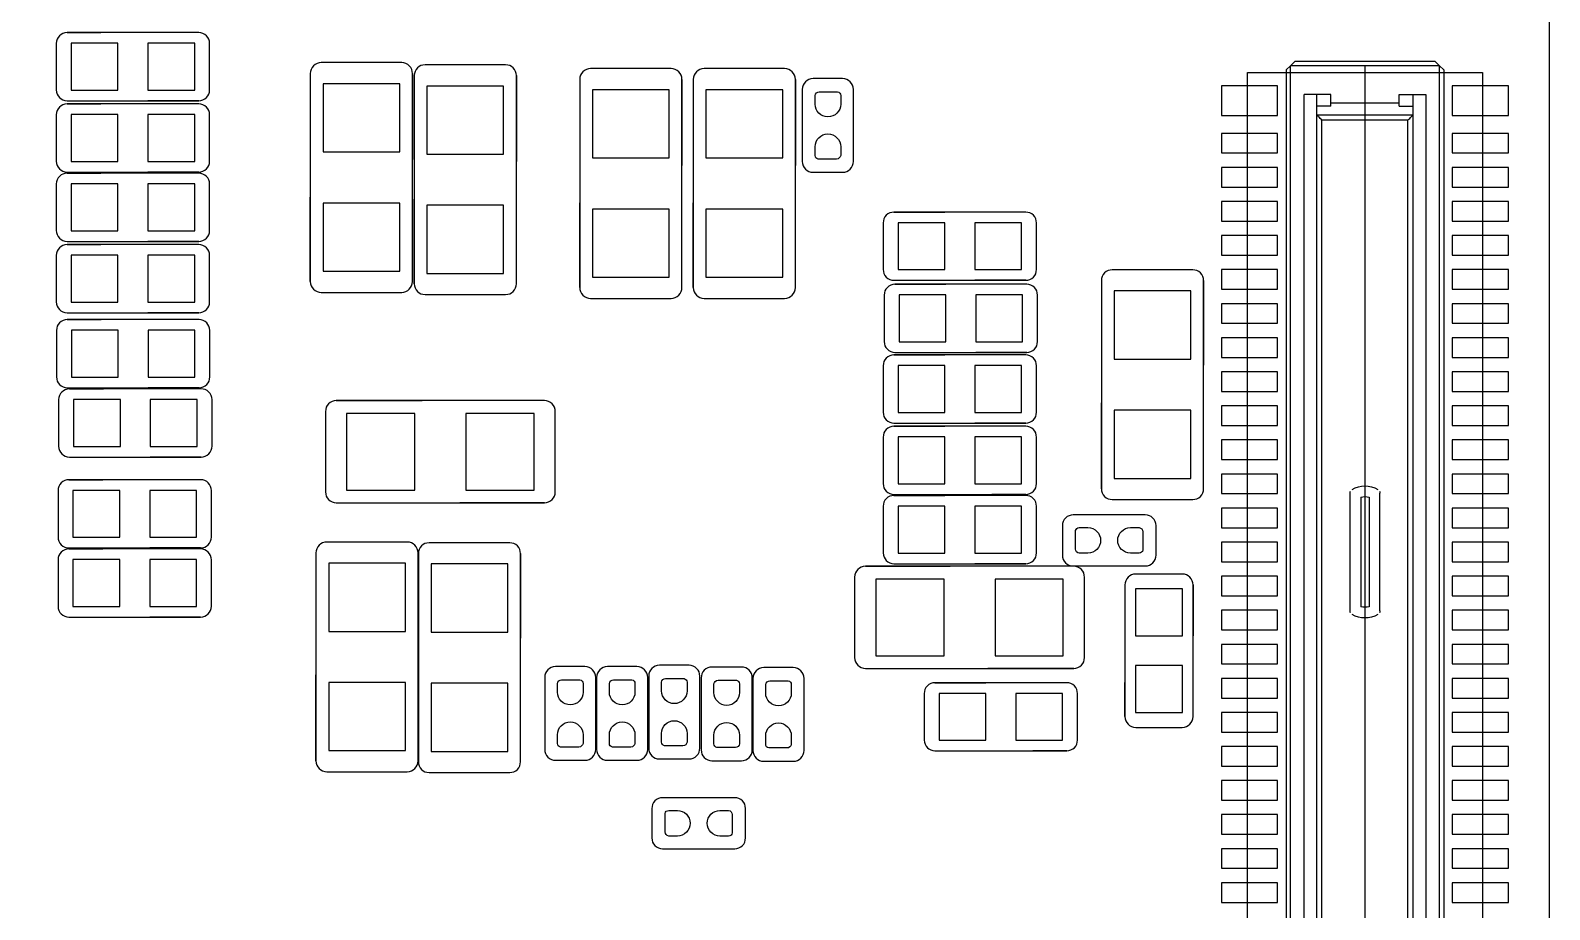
# Model space of a CAD drawing. Extents: x 24 to 162, y 5 to 143.
# Drawn here: x 65.8 to 83.63, y 25.59 to 35.91 of the extents above; entities that cross this region are included whole.
import ezdxf

# ---------------------------------------------------------------- set-up
doc = ezdxf.new("R2010")
doc.units = 0
for name, color, linetype in [('BG_OUTLINE', 7, 'CONTINUOUS'), ('PG_ASSEMBLY_BOTTOM', 211, 'CONTINUOUS'), ('PG_SILKSCREEN_BOTTOM', 243, 'CONTINUOUS'), ('PIN_BOTTOM', 1, 'CONTINUOUS')]:
    doc.layers.add(name, color=color, linetype=linetype)

msp = doc.modelspace()

# ---------------------------------------------------------------- linework, layer by layer
at = {"layer": 'BG_OUTLINE'}
msp.add_lwpolyline([(32.12973, 4.786376), (80.129634, 4.786376, 0.414205), (83.629246, 8.286242), (83.629246, 41.286176, 0.414226), (80.129634, 44.786296), (32.12973, 44.786296, 0.414268), (28.629356, 41.286176), (28.629356, 8.286242, 0.414248)], format="xyb", close=True, dxfattribs=at)
at = {"layer": 'PG_ASSEMBLY_BOTTOM'}
for points in [[(66.2305, 35.884104, 0.414534), (66.1035, 35.757104, 0.414534)], [(67.90309, 35.757104, 0.414537), (67.77609, 35.884104, 0.414537)], [(69.212714, 35.53079, 0.41449), (69.085714, 35.40379, 0.41449)], [(70.284594, 35.40379, 0.41425), (70.157594, 35.53079, 0.41425)], [(70.431914, 35.50539, 0.414336), (70.304914, 35.37839, 0.414336)], [(71.503794, 35.37839, 0.414558), (71.376794, 35.50539, 0.414558)], [(72.37476, 35.46094, 0.414506), (72.24776, 35.33394, 0.414506)], [(73.446386, 35.33394, 0.414626), (73.319386, 35.46094, 0.414626)], [(73.706482, 35.46094, 0.41438), (73.579482, 35.33394, 0.41438)], [(74.778362, 35.33394, 0.414374), (74.651362, 35.46094, 0.414374)], [(74.986388, 35.343592, 0.414121), (74.859388, 35.216592, 0.414121)], [(75.45959, 35.216592, 0.414552), (75.33259, 35.343592, 0.414552)], [(66.1035, 35.211004, 0.414672), (66.2305, 35.084004, 0.414672)], [(67.77609, 35.084004, 0.414675), (67.90309, 35.211004, 0.414675)], [(66.2305, 35.045904, 0.414303), (66.1035, 34.918904, 0.414303)], [(67.90309, 34.918904, 0.414306), (67.77609, 35.045904, 0.414306)], [(66.1035, 34.37255, 0.414512), (66.2305, 34.24555, 0.414512)], [(66.2305, 34.233104, 0.414217), (66.1035, 34.106104, 0.414217)], [(67.77609, 34.24555, 0.414515), (67.90309, 34.37255, 0.414515)], [(67.903344, 34.106104, 0.414075), (67.776344, 34.233104, 0.414075)], [(74.859388, 34.370518, 0.413876), (74.986388, 34.243518, 0.413876)], [(75.33259, 34.243518, 0.414306), (75.45959, 34.370518, 0.414306)], [(75.935078, 33.77565, 0.41429), (75.808078, 33.64865, 0.41429)], [(77.607922, 33.64865, 0.414118), (77.480922, 33.77565, 0.414118)], [(66.1035, 33.55975, 0.414352), (66.2305, 33.43275, 0.414352)], [(67.776344, 33.43275, 0.41421), (67.903344, 33.55975, 0.41421)], [(66.2305, 33.394904, 0.414389), (66.1035, 33.267904, 0.414389)], [(67.903344, 33.267904, 0.414247), (67.776344, 33.394904, 0.414247)], [(75.808078, 33.102296, 0.414309), (75.935078, 32.975296, 0.414309)], [(77.480922, 32.975296, 0.414137), (77.607922, 33.102296, 0.414137)], [(78.49616, 33.098486, 0.414383), (78.36916, 32.971486, 0.414383)], [(79.56804, 32.971486, 0.414611), (79.44104, 33.098486, 0.414611)], [(69.085714, 32.96031, 0.4143), (69.212714, 32.83331, 0.4143)], [(70.157594, 32.83331, 0.41406), (70.284594, 32.96031, 0.41406)], [(70.304914, 32.935164, 0.414383), (70.431914, 32.808164, 0.414383)], [(71.376794, 32.808164, 0.414604), (71.503794, 32.935164, 0.414604)], [(72.24776, 32.89046, 0.414315), (72.37476, 32.76346, 0.414315)], [(73.319386, 32.76346, 0.414435), (73.446386, 32.89046, 0.414435)], [(73.579482, 32.89046, 0.414177), (73.706482, 32.76346, 0.414177)], [(74.651362, 32.76346, 0.41417), (74.778362, 32.89046, 0.41417)], [(75.947016, 32.929322, 0.414315), (75.820016, 32.802322, 0.414315)], [(77.619606, 32.802322, 0.414281), (77.492606, 32.929322, 0.414281)], [(66.1035, 32.72155, 0.41418), (66.2305, 32.59455, 0.41418)], [(67.776344, 32.59455, 0.414038), (67.903344, 32.72155, 0.414038)], [(66.233548, 32.513524, 0.413989), (66.106548, 32.386524, 0.413989)], [(67.906392, 32.386524, 0.41418), (67.779392, 32.513524, 0.41418)], [(75.935078, 32.098996, 0.414537), (75.808078, 31.971996, 0.414537)], [(75.820016, 32.255968, 0.414537), (75.947016, 32.128968, 0.414537)], [(77.607922, 31.971996, 0.414364), (77.480922, 32.098996, 0.414364)], [(77.492606, 32.128968, 0.414503), (77.619606, 32.255968, 0.414503)], [(66.106548, 31.84017, 0.414247), (66.233548, 31.71317, 0.414247)], [(67.779392, 31.71317, 0.414438), (67.906392, 31.84017, 0.414438)], [(66.258948, 31.700724, 0.414207), (66.131948, 31.573724, 0.414207)], [(67.931792, 31.573724, 0.414398), (67.804792, 31.700724, 0.414398)], [(69.39026, 31.56204, 0.414214), (69.26326, 31.43504, 0.414214)], [(71.96074, 31.43504, 0.414214), (71.83374, 31.56204, 0.414214)], [(75.808078, 31.425896, 0.414454), (75.935078, 31.298896, 0.414454)], [(77.480922, 31.298896, 0.414281), (77.607922, 31.425896, 0.414281)], [(75.935078, 31.260796, 0.414534), (75.808078, 31.133796, 0.414534)], [(77.607922, 31.133796, 0.414293), (77.480922, 31.260796, 0.414293)], [(66.131948, 31.02737, 0.414029), (66.258948, 30.90037, 0.414029)], [(67.804792, 30.90037, 0.41422), (67.931792, 31.02737, 0.41422)], [(66.252598, 30.633162, 0.414081), (66.125598, 30.506162, 0.414081)], [(67.925442, 30.506162, 0.414137), (67.798442, 30.633162, 0.414137)], [(69.26326, 30.49016, 0.414214), (69.39026, 30.36316, 0.414214)], [(71.83374, 30.36316, 0.414214), (71.96074, 30.49016, 0.414214)], [(75.808078, 30.587696, 0.414524), (75.935078, 30.460696, 0.414524)], [(77.480922, 30.460696, 0.414284), (77.607922, 30.587696, 0.414284)], [(78.36916, 30.52826, 0.41433), (78.49616, 30.40126, 0.41433)], [(79.44104, 30.40126, 0.414558), (79.56804, 30.52826, 0.414558)], [(75.935078, 30.44825, 0.414377), (75.808078, 30.32125, 0.414377)], [(77.607922, 30.32125, 0.41437), (77.480922, 30.44825, 0.41437)], [(78.037944, 30.221174, 0.414635), (77.910944, 30.094174, 0.414635)], [(79.011018, 30.094174, 0.414223), (78.884018, 30.221174, 0.414223)], [(66.125598, 29.959808, 0.41429), (66.252598, 29.832808, 0.41429)], [(67.798442, 29.832808, 0.414346), (67.925442, 29.959808, 0.414346)], [(66.252598, 29.820362, 0.414195), (66.125598, 29.693362, 0.414195)], [(67.925442, 29.693362, 0.41425), (67.798442, 29.820362, 0.41425)], [(69.279008, 29.901896, 0.414398), (69.152008, 29.774896, 0.414398)], [(70.350634, 29.774896, 0.414364), (70.223634, 29.901896, 0.414364)], [(70.480428, 29.893006, 0.414164), (70.353428, 29.766006, 0.414164)], [(71.552308, 29.766006, 0.41438), (71.425308, 29.893006, 0.41438)], [(75.808078, 29.774896, 0.414057), (75.935078, 29.647896, 0.414057)], [(77.480922, 29.647896, 0.414051), (77.607922, 29.774896, 0.414051)], [(75.60056, 29.616908, 0.414048), (75.47356, 29.489908, 0.414048)], [(77.910944, 29.747972, 0.414204), (78.037944, 29.620972, 0.414204)], [(78.17104, 29.489908, 0.414281), (78.04404, 29.616908, 0.414281)], [(78.884018, 29.620972, 0.413793), (79.011018, 29.747972, 0.413793)], [(78.771496, 29.525722, 0.414457), (78.644496, 29.398722, 0.414457)], [(79.44485, 29.398722, 0.414241), (79.31785, 29.525722, 0.414241)], [(66.125598, 29.147008, 0.414177), (66.252598, 29.020008, 0.414177)], [(67.798442, 29.020008, 0.414232), (67.925442, 29.147008, 0.414232)], [(75.47356, 28.545028, 0.414269), (75.60056, 28.418028, 0.414269)], [(78.04404, 28.418028, 0.414503), (78.17104, 28.545028, 0.414503)], [(71.962772, 28.439364, 0.414186), (71.835772, 28.312364, 0.414186)], [(72.435974, 28.312364, 0.414112), (72.308974, 28.439364, 0.414112)], [(72.572372, 28.439364, 0.414229), (72.445372, 28.312364, 0.414229)], [(73.045574, 28.312364, 0.414051), (72.918574, 28.439364, 0.414051)], [(73.183496, 28.454604, 0.414189), (73.056496, 28.327604, 0.414189)], [(73.656698, 28.327604, 0.414423), (73.529698, 28.454604, 0.414423)], [(73.799192, 28.43403, 0.414321), (73.672192, 28.30703, 0.414321)], [(74.272394, 28.30703, 0.413903), (74.145394, 28.43403, 0.413903)], [(74.40676, 28.427934, 0.413934), (74.27976, 28.300934, 0.413934)], [(74.879962, 28.300934, 0.414173), (74.752962, 28.427934, 0.414173)], [(76.416408, 28.250388, 0.414263), (76.289408, 28.123388, 0.414263)], [(78.089252, 28.123388, 0.414417), (77.962252, 28.250388, 0.414417)], [(78.644496, 27.852878, 0.414186), (78.771496, 27.725878, 0.414186)], [(79.31785, 27.725878, 0.413971), (79.44485, 27.852878, 0.413971)], [(71.835772, 27.46629, 0.414315), (71.962772, 27.33929, 0.414315)], [(72.308974, 27.33929, 0.414241), (72.435974, 27.46629, 0.414241)], [(72.445372, 27.46629, 0.414377), (72.572372, 27.33929, 0.414377)], [(72.918574, 27.33929, 0.414198), (73.045574, 27.46629, 0.414198)], [(73.056496, 27.48153, 0.414005), (73.183496, 27.35453, 0.414005)], [(73.529698, 27.35453, 0.414238), (73.656698, 27.48153, 0.414238)], [(73.672192, 27.460956, 0.414524), (73.799192, 27.333956, 0.414524)], [(74.145394, 27.333956, 0.414106), (74.272394, 27.460956, 0.414106)], [(76.289408, 27.577034, 0.414011), (76.416408, 27.450034, 0.414011)], [(77.962252, 27.450034, 0.414164), (78.089252, 27.577034, 0.414164)], [(69.152008, 27.331416, 0.414577), (69.279008, 27.204416, 0.414577)], [(70.223634, 27.204416, 0.414543), (70.350634, 27.331416, 0.414543)], [(70.353428, 27.322526, 0.41417), (70.480428, 27.195526, 0.41417)], [(71.425308, 27.195526, 0.414386), (71.552308, 27.322526, 0.414386)], [(74.27976, 27.45486, 0.414253), (74.40676, 27.32786, 0.414253)], [(74.752962, 27.32786, 0.414494), (74.879962, 27.45486, 0.414494)], [(73.220072, 26.900124, 0.414315), (73.093072, 26.773124, 0.414315)], [(74.193146, 26.773124, 0.413995), (74.066146, 26.900124, 0.413995)], [(73.093072, 26.426922, 0.414432), (73.220072, 26.299922, 0.414432)], [(74.066146, 26.299922, 0.414112), (74.193146, 26.426922, 0.414112)]]:
    msp.add_lwpolyline(points, format="xyb", dxfattribs=at)
for points in [[(67.77609, 35.884104), (66.2305, 35.884104)], [(66.1035, 35.757104), (66.1035, 35.211004)], [(67.90309, 35.211004), (67.90309, 35.757104)], [(70.157594, 35.53079), (69.212714, 35.53079)], [(71.376794, 35.50539), (70.431914, 35.50539)], [(69.085714, 35.40379), (69.085714, 32.96031)], [(70.284594, 32.96031), (70.284594, 35.40379)], [(70.304914, 35.37839), (70.304914, 32.935164)], [(71.503794, 32.935164), (71.503794, 35.37839)], [(72.24776, 35.33394), (72.24776, 32.89046)], [(73.319386, 35.46094), (72.37476, 35.46094)], [(73.446386, 32.89046), (73.446386, 35.33394)], [(73.579482, 35.33394), (73.579482, 32.89046)], [(74.651362, 35.46094), (73.706482, 35.46094)], [(74.778362, 32.89046), (74.778362, 35.33394)], [(75.33259, 35.343592), (74.986388, 35.343592)], [(74.859388, 35.216592), (74.859388, 34.370518)], [(75.45959, 34.370518), (75.45959, 35.216592)], [(66.2305, 35.084004), (67.77609, 35.084004)], [(67.77609, 35.045904), (66.2305, 35.045904)], [(66.1035, 34.918904), (66.1035, 34.37255)], [(67.90309, 34.37255), (67.90309, 34.918904)], [(66.2305, 34.24555), (67.77609, 34.24555)], [(67.776344, 34.233104), (66.2305, 34.233104)], [(74.986388, 34.243518), (75.33259, 34.243518)], [(66.1035, 34.106104), (66.1035, 33.55975)], [(67.903344, 33.55975), (67.903344, 34.106104)], [(77.480922, 33.77565), (75.935078, 33.77565)], [(75.808078, 33.64865), (75.808078, 33.102296)], [(77.607922, 33.102296), (77.607922, 33.64865)], [(66.2305, 33.43275), (67.776344, 33.43275)], [(67.776344, 33.394904), (66.2305, 33.394904)], [(66.1035, 33.267904), (66.1035, 32.72155)], [(67.903344, 32.72155), (67.903344, 33.267904)], [(79.44104, 33.098486), (78.49616, 33.098486)], [(69.212714, 32.83331), (70.157594, 32.83331)], [(70.431914, 32.808164), (71.376794, 32.808164)], [(75.935078, 32.975296), (77.480922, 32.975296)], [(77.492606, 32.929322), (75.947016, 32.929322)], [(78.36916, 32.971486), (78.36916, 30.52826)], [(79.56804, 30.52826), (79.56804, 32.971486)], [(72.37476, 32.76346), (73.319386, 32.76346)], [(73.706482, 32.76346), (74.651362, 32.76346)], [(75.820016, 32.802322), (75.820016, 32.255968)], [(77.619606, 32.255968), (77.619606, 32.802322)], [(66.2305, 32.59455), (67.776344, 32.59455)], [(67.779392, 32.513524), (66.233548, 32.513524)], [(66.106548, 32.386524), (66.106548, 31.84017)], [(67.906392, 31.84017), (67.906392, 32.386524)], [(77.480922, 32.098996), (75.935078, 32.098996)], [(75.947016, 32.128968), (77.492606, 32.128968)], [(75.808078, 31.971996), (75.808078, 31.425896)], [(77.607922, 31.425896), (77.607922, 31.971996)], [(66.131948, 31.573724), (66.131948, 31.02737)], [(66.233548, 31.71317), (67.779392, 31.71317)], [(67.804792, 31.700724), (66.258948, 31.700724)], [(67.931792, 31.02737), (67.931792, 31.573724)], [(71.83374, 31.56204), (69.39026, 31.56204)], [(69.26326, 31.43504), (69.26326, 30.49016)], [(71.96074, 30.49016), (71.96074, 31.43504)], [(75.935078, 31.298896), (77.480922, 31.298896)], [(77.480922, 31.260796), (75.935078, 31.260796)], [(75.808078, 31.133796), (75.808078, 30.587696)], [(77.607922, 30.587696), (77.607922, 31.133796)], [(66.258948, 30.90037), (67.804792, 30.90037)], [(66.125598, 30.506162), (66.125598, 29.959808)], [(67.798442, 30.633162), (66.252598, 30.633162)], [(67.925442, 29.959808), (67.925442, 30.506162)], [(69.39026, 30.36316), (71.83374, 30.36316)], [(75.808078, 30.32125), (75.808078, 29.774896)], [(75.935078, 30.460696), (77.480922, 30.460696)], [(77.480922, 30.44825), (75.935078, 30.44825)], [(77.607922, 29.774896), (77.607922, 30.32125)], [(78.49616, 30.40126), (79.44104, 30.40126)], [(78.884018, 30.221174), (78.037944, 30.221174)], [(77.910944, 30.094174), (77.910944, 29.747972)], [(79.011018, 29.747972), (79.011018, 30.094174)], [(66.252598, 29.832808), (67.798442, 29.832808)], [(67.798442, 29.820362), (66.252598, 29.820362)], [(69.152008, 29.774896), (69.152008, 27.331416)], [(70.223634, 29.901896), (69.279008, 29.901896)], [(70.350634, 27.331416), (70.350634, 29.774896)], [(71.425308, 29.893006), (70.480428, 29.893006)], [(66.125598, 29.693362), (66.125598, 29.147008)], [(67.925442, 29.147008), (67.925442, 29.693362)], [(70.353428, 29.766006), (70.353428, 27.322526)], [(71.552308, 27.322526), (71.552308, 29.766006)], [(78.04404, 29.616908), (75.60056, 29.616908)], [(75.935078, 29.647896), (77.480922, 29.647896)], [(78.037944, 29.620972), (78.884018, 29.620972)], [(75.47356, 29.489908), (75.47356, 28.545028)], [(78.17104, 28.545028), (78.17104, 29.489908)], [(79.31785, 29.525722), (78.771496, 29.525722)], [(78.644496, 29.398722), (78.644496, 27.852878)], [(79.44485, 27.852878), (79.44485, 29.398722)], [(66.252598, 29.020008), (67.798442, 29.020008)], [(72.308974, 28.439364), (71.962772, 28.439364)], [(72.918574, 28.439364), (72.572372, 28.439364)], [(73.529698, 28.454604), (73.183496, 28.454604)], [(74.145394, 28.43403), (73.799192, 28.43403)], [(74.752962, 28.427934), (74.40676, 28.427934)], [(75.60056, 28.418028), (78.04404, 28.418028)], [(71.835772, 28.312364), (71.835772, 27.46629)], [(72.435974, 27.46629), (72.435974, 28.312364)], [(72.445372, 28.312364), (72.445372, 27.46629)], [(73.045574, 27.46629), (73.045574, 28.312364)], [(73.056496, 28.327604), (73.056496, 27.48153)], [(73.656698, 27.48153), (73.656698, 28.327604)], [(73.672192, 28.30703), (73.672192, 27.460956)], [(74.272394, 27.460956), (74.272394, 28.30703)], [(74.27976, 28.300934), (74.27976, 27.45486)], [(74.879962, 27.45486), (74.879962, 28.300934)], [(77.962252, 28.250388), (76.416408, 28.250388)], [(76.289408, 28.123388), (76.289408, 27.577034)], [(78.089252, 27.577034), (78.089252, 28.123388)], [(78.771496, 27.725878), (79.31785, 27.725878)], [(71.962772, 27.33929), (72.308974, 27.33929)], [(72.572372, 27.33929), (72.918574, 27.33929)], [(73.183496, 27.35453), (73.529698, 27.35453)], [(73.799192, 27.333956), (74.145394, 27.333956)], [(74.40676, 27.32786), (74.752962, 27.32786)], [(76.416408, 27.450034), (77.962252, 27.450034)], [(69.279008, 27.204416), (70.223634, 27.204416)], [(70.480428, 27.195526), (71.425308, 27.195526)], [(73.093072, 26.773124), (73.093072, 26.426922)], [(74.066146, 26.900124), (73.220072, 26.900124)], [(74.193146, 26.426922), (74.193146, 26.773124)], [(73.220072, 26.299922), (74.066146, 26.299922)]]:
    msp.add_lwpolyline(points, dxfattribs=at)
msp.add_lwpolyline([(82.842354, 35.415474), (82.842354, 14.155674), (80.08239, 14.155674), (80.08239, 35.415474)], close=True, dxfattribs=at)
at = {"layer": 'PG_SILKSCREEN_BOTTOM'}
for points in [[(66.2305, 35.884104, 0.414534), (66.1035, 35.757104, 0.414534)], [(67.90309, 35.757104, 0.414537), (67.77609, 35.884104, 0.414537)], [(69.212714, 35.53079, 0.41449), (69.085714, 35.40379, 0.41449)], [(70.284594, 35.40379, 0.41425), (70.157594, 35.53079, 0.41425)], [(70.431914, 35.50539, 0.414336), (70.304914, 35.37839, 0.414336)], [(71.503794, 35.37839, 0.414558), (71.376794, 35.50539, 0.414558)], [(72.37476, 35.46094, 0.414506), (72.24776, 35.33394, 0.414506)], [(73.446386, 35.33394, 0.414626), (73.319386, 35.46094, 0.414626)], [(73.706482, 35.46094, 0.41438), (73.579482, 35.33394, 0.41438)], [(74.778362, 35.33394, 0.414374), (74.651362, 35.46094, 0.414374)], [(66.1035, 35.211004, 0.414672), (66.2305, 35.084004, 0.414672)], [(67.77609, 35.084004, 0.414675), (67.90309, 35.211004, 0.414675)], [(66.2305, 35.045904, 0.414303), (66.1035, 34.918904, 0.414303)], [(67.90309, 34.918904, 0.414306), (67.77609, 35.045904, 0.414306)], [(66.1035, 34.37255, 0.414512), (66.2305, 34.24555, 0.414512)], [(66.2305, 34.233104, 0.414217), (66.1035, 34.106104, 0.414217)], [(67.77609, 34.24555, 0.414515), (67.90309, 34.37255, 0.414515)], [(67.903344, 34.106104, 0.414075), (67.776344, 34.233104, 0.414075)], [(75.935078, 33.77565, 0.41429), (75.808078, 33.64865, 0.41429)], [(77.607922, 33.64865, 0.414118), (77.480922, 33.77565, 0.414118)], [(66.1035, 33.55975, 0.414352), (66.2305, 33.43275, 0.414352)], [(67.776344, 33.43275, 0.41421), (67.903344, 33.55975, 0.41421)], [(66.2305, 33.394904, 0.414389), (66.1035, 33.267904, 0.414389)], [(67.903344, 33.267904, 0.414247), (67.776344, 33.394904, 0.414247)], [(75.808078, 33.102296, 0.414309), (75.935078, 32.975296, 0.414309)], [(77.480922, 32.975296, 0.414137), (77.607922, 33.102296, 0.414137)], [(78.49616, 33.098486, 0.414383), (78.36916, 32.971486, 0.414383)], [(79.56804, 32.971486, 0.414611), (79.44104, 33.098486, 0.414611)], [(69.085714, 32.96031, 0.4143), (69.212714, 32.83331, 0.4143)], [(70.157594, 32.83331, 0.41406), (70.284594, 32.96031, 0.41406)], [(70.304914, 32.935164, 0.414383), (70.431914, 32.808164, 0.414383)], [(71.376794, 32.808164, 0.414604), (71.503794, 32.935164, 0.414604)], [(72.24776, 32.89046, 0.414315), (72.37476, 32.76346, 0.414315)], [(73.319386, 32.76346, 0.414435), (73.446386, 32.89046, 0.414435)], [(73.579482, 32.89046, 0.414177), (73.706482, 32.76346, 0.414177)], [(74.651362, 32.76346, 0.41417), (74.778362, 32.89046, 0.41417)], [(75.947016, 32.929322, 0.414315), (75.820016, 32.802322, 0.414315)], [(77.619606, 32.802322, 0.414281), (77.492606, 32.929322, 0.414281)], [(66.1035, 32.72155, 0.41418), (66.2305, 32.59455, 0.41418)], [(67.776344, 32.59455, 0.414038), (67.903344, 32.72155, 0.414038)], [(66.233548, 32.513524, 0.413989), (66.106548, 32.386524, 0.413989)], [(67.906392, 32.386524, 0.41418), (67.779392, 32.513524, 0.41418)], [(75.935078, 32.098996, 0.414537), (75.808078, 31.971996, 0.414537)], [(75.820016, 32.255968, 0.414537), (75.947016, 32.128968, 0.414537)], [(77.607922, 31.971996, 0.414364), (77.480922, 32.098996, 0.414364)], [(77.492606, 32.128968, 0.414503), (77.619606, 32.255968, 0.414503)], [(66.106548, 31.84017, 0.414247), (66.233548, 31.71317, 0.414247)], [(67.779392, 31.71317, 0.414438), (67.906392, 31.84017, 0.414438)], [(66.258948, 31.700724, 0.414207), (66.131948, 31.573724, 0.414207)], [(67.931792, 31.573724, 0.414398), (67.804792, 31.700724, 0.414398)], [(69.39026, 31.56204, 0.414214), (69.26326, 31.43504, 0.414214)], [(71.96074, 31.43504, 0.414214), (71.83374, 31.56204, 0.414214)], [(75.808078, 31.425896, 0.414454), (75.935078, 31.298896, 0.414454)], [(77.480922, 31.298896, 0.414281), (77.607922, 31.425896, 0.414281)], [(75.935078, 31.260796, 0.414534), (75.808078, 31.133796, 0.414534)], [(77.607922, 31.133796, 0.414293), (77.480922, 31.260796, 0.414293)], [(66.131948, 31.02737, 0.414029), (66.258948, 30.90037, 0.414029)], [(67.804792, 30.90037, 0.41422), (67.931792, 31.02737, 0.41422)], [(66.252598, 30.633162, 0.414081), (66.125598, 30.506162, 0.414081)], [(67.925442, 30.506162, 0.414137), (67.798442, 30.633162, 0.414137)], [(69.26326, 30.49016, 0.414214), (69.39026, 30.36316, 0.414214)], [(71.83374, 30.36316, 0.414214), (71.96074, 30.49016, 0.414214)], [(75.808078, 30.587696, 0.414524), (75.935078, 30.460696, 0.414524)], [(77.480922, 30.460696, 0.414284), (77.607922, 30.587696, 0.414284)], [(78.36916, 30.52826, 0.41433), (78.49616, 30.40126, 0.41433)], [(79.44104, 30.40126, 0.414558), (79.56804, 30.52826, 0.414558)], [(81.287366, 30.477206, -0.125635), (81.293462, 30.501082, -0.125635)], [(81.312258, 30.520386, -0.268148), (81.612486, 30.520386, -0.268148)], [(81.631282, 30.501082, -0.12572), (81.637378, 30.477206, -0.12572)], [(75.935078, 30.44825, 0.414377), (75.808078, 30.32125, 0.414377)], [(77.607922, 30.32125, 0.41437), (77.480922, 30.44825, 0.41437)], [(81.412334, 30.428184, -0.146109), (81.51241, 30.428184, -0.146109)], [(66.125598, 29.959808, 0.41429), (66.252598, 29.832808, 0.41429)], [(67.798442, 29.832808, 0.414346), (67.925442, 29.959808, 0.414346)], [(66.252598, 29.820362, 0.414195), (66.125598, 29.693362, 0.414195)], [(67.925442, 29.693362, 0.41425), (67.798442, 29.820362, 0.41425)], [(69.279008, 29.901896, 0.414398), (69.152008, 29.774896, 0.414398)], [(70.350634, 29.774896, 0.414364), (70.223634, 29.901896, 0.414364)], [(70.480428, 29.893006, 0.414164), (70.353428, 29.766006, 0.414164)], [(71.552308, 29.766006, 0.41438), (71.425308, 29.893006, 0.41438)], [(75.808078, 29.774896, 0.414057), (75.935078, 29.647896, 0.414057)], [(77.480922, 29.647896, 0.414051), (77.607922, 29.774896, 0.414051)], [(75.60056, 29.616908, 0.414048), (75.47356, 29.489908, 0.414048)], [(78.17104, 29.489908, 0.414281), (78.04404, 29.616908, 0.414281)], [(78.771496, 29.525722, 0.414457), (78.644496, 29.398722, 0.414457)], [(79.44485, 29.398722, 0.414241), (79.31785, 29.525722, 0.414241)], [(66.125598, 29.147008, 0.414177), (66.252598, 29.020008, 0.414177)], [(67.798442, 29.020008, 0.414232), (67.925442, 29.147008, 0.414232)], [(81.293462, 29.070046, -0.126279), (81.287366, 29.094176, -0.126279)], [(81.51241, 29.142944, -0.146026), (81.412334, 29.142944, -0.146026)], [(81.637378, 29.094176, -0.126364), (81.631282, 29.070046, -0.126364)], [(81.612486, 29.050742, -0.268059), (81.312258, 29.050742, -0.268059)], [(75.47356, 28.545028, 0.414269), (75.60056, 28.418028, 0.414269)], [(78.04404, 28.418028, 0.414503), (78.17104, 28.545028, 0.414503)], [(76.416408, 28.250388, 0.414263), (76.289408, 28.123388, 0.414263)], [(78.089252, 28.123388, 0.414417), (77.962252, 28.250388, 0.414417)], [(78.644496, 27.852878, 0.414186), (78.771496, 27.725878, 0.414186)], [(79.31785, 27.725878, 0.413971), (79.44485, 27.852878, 0.413971)], [(76.289408, 27.577034, 0.414011), (76.416408, 27.450034, 0.414011)], [(77.962252, 27.450034, 0.414164), (78.089252, 27.577034, 0.414164)], [(69.152008, 27.331416, 0.414577), (69.279008, 27.204416, 0.414577)], [(70.223634, 27.204416, 0.414543), (70.350634, 27.331416, 0.414543)], [(70.353428, 27.322526, 0.41417), (70.480428, 27.195526, 0.41417)], [(71.425308, 27.195526, 0.414386), (71.552308, 27.322526, 0.414386)]]:
    msp.add_lwpolyline(points, format="xyb", dxfattribs=at)
for points in [[(66.2305, 35.884104), (66.62801, 35.884104)], [(67.77609, 35.884104), (67.37858, 35.884104)], [(66.1035, 35.757104), (66.1035, 35.211004)], [(67.90309, 35.211004), (67.90309, 35.757104)], [(70.157594, 35.53079), (69.212714, 35.53079)], [(71.376794, 35.50539), (70.431914, 35.50539)], [(80.587342, 35.495484), (80.537304, 35.4457)], [(80.587342, 35.495484), (80.63738, 35.545522)], [(82.337402, 35.495484), (80.587342, 35.495484)], [(80.587342, 14.075664), (80.587342, 35.495484)], [(82.287364, 35.545522), (80.63738, 35.545522)], [(81.462372, 35.495484), (81.462372, 14.02588)], [(82.337402, 35.495484), (82.287364, 35.545522)], [(82.337402, 14.075664), (82.337402, 35.495484)], [(82.38744, 35.4457), (82.337402, 35.495484)], [(69.085714, 35.40379), (69.085714, 34.394394)], [(70.284594, 35.40379), (70.284594, 34.394394)], [(70.304914, 35.37839), (70.304914, 34.368994)], [(71.503794, 35.37839), (71.503794, 34.368994)], [(72.24776, 35.33394), (72.24776, 34.324544)], [(73.319386, 35.46094), (72.37476, 35.46094)], [(73.446386, 35.33394), (73.446386, 34.324544)], [(73.579482, 35.33394), (73.579482, 34.324544)], [(74.651362, 35.46094), (73.706482, 35.46094)], [(74.778362, 35.33394), (74.778362, 34.324544)], [(80.537304, 35.4457), (80.537304, 14.125448)], [(82.38744, 35.4457), (82.38744, 14.125448)], [(80.747362, 14.415516), (80.747362, 35.155632)], [(81.062322, 35.155632), (80.747362, 35.155632)], [(80.897476, 14.415516), (80.897476, 35.155632)], [(81.062322, 35.055556), (81.062322, 35.155632)], [(81.862422, 35.055556), (81.862422, 35.155632)], [(81.862422, 35.155632), (82.177382, 35.155632)], [(82.027268, 14.415516), (82.027268, 35.155632)], [(82.177382, 35.155632), (82.177382, 14.415516)], [(66.2305, 35.084004), (66.828162, 35.084004)], [(66.2305, 35.045904), (66.62801, 35.045904)], [(67.77609, 35.084004), (67.178682, 35.084004)], [(67.77609, 35.045904), (67.37858, 35.045904)], [(81.062322, 35.020758), (80.897476, 35.020758)], [(81.862422, 35.055556), (81.062322, 35.055556)], [(81.062322, 35.020758), (81.062322, 35.055556)], [(81.862422, 35.020758), (81.862422, 35.055556)], [(81.862422, 35.020758), (82.027268, 35.020758)], [(66.1035, 34.918904), (66.1035, 34.37255)], [(67.90309, 34.37255), (67.90309, 34.918904)], [(80.897476, 34.915856), (80.897476, 34.91611)], [(80.897476, 34.915348), (80.897476, 34.915856)], [(80.897476, 34.915094), (80.897476, 34.915348)], [(80.89773, 34.91484), (80.897476, 34.915094)], [(80.897984, 34.914586), (80.89773, 34.91484)], [(80.898238, 34.914332), (80.897984, 34.914586)], [(82.026506, 34.914332), (80.898238, 34.914332)], [(80.901032, 34.911538), (80.898238, 34.914332)], [(80.90535, 34.90722), (80.901032, 34.911538)], [(80.911446, 34.901378), (80.90535, 34.90722)], [(80.918812, 34.893758), (80.911446, 34.901378)], [(80.927448, 34.885122), (80.918812, 34.893758)], [(80.936846, 34.875978), (80.927448, 34.885122)], [(80.947006, 34.865564), (80.936846, 34.875978)], [(80.95742, 34.85515), (80.947006, 34.865564)], [(80.95742, 14.715998), (80.95742, 34.85515)], [(81.967324, 34.85515), (80.95742, 34.85515)], [(81.967324, 34.85515), (81.977738, 34.865564)], [(81.967324, 14.715998), (81.967324, 34.85515)], [(81.977738, 34.865564), (81.987898, 34.875978)], [(81.987898, 34.875978), (81.997296, 34.885122)], [(81.997296, 34.885122), (82.005932, 34.893758)], [(82.005932, 34.893758), (82.013298, 34.901378)], [(82.013298, 34.901378), (82.019394, 34.90722)], [(82.019394, 34.90722), (82.023712, 34.911538)], [(82.023712, 34.911538), (82.026506, 34.914332)], [(82.02676, 34.914586), (82.026506, 34.914332)], [(82.027014, 34.91484), (82.02676, 34.914586)], [(82.027268, 34.915094), (82.027014, 34.91484)], [(82.027268, 34.91611), (82.027268, 34.915856)], [(82.027268, 34.915856), (82.027268, 34.915348)], [(82.027268, 34.915348), (82.027268, 34.915094)], [(66.2305, 34.24555), (66.828162, 34.24555)], [(66.2305, 34.233104), (66.628264, 34.233104)], [(67.77609, 34.24555), (67.178682, 34.24555)], [(67.776344, 34.233104), (67.37858, 34.233104)], [(66.1035, 34.106104), (66.1035, 33.55975)], [(67.903344, 33.55975), (67.903344, 34.106104)], [(69.085714, 32.96031), (69.085714, 33.952942)], [(70.284594, 32.96031), (70.284594, 33.952942)], [(70.304914, 32.935164), (70.304914, 33.927542)], [(71.503794, 32.935164), (71.503794, 33.927542)], [(72.24776, 32.89046), (72.24776, 33.883092)], [(73.446386, 32.89046), (73.446386, 33.883092)], [(73.579482, 32.89046), (73.579482, 33.883092)], [(74.778362, 32.89046), (74.778362, 33.883092)], [(75.935078, 33.77565), (76.53274, 33.77565)], [(77.480922, 33.77565), (76.88326, 33.77565)], [(75.808078, 33.64865), (75.808078, 33.102296)], [(77.607922, 33.102296), (77.607922, 33.64865)], [(66.2305, 33.43275), (66.828162, 33.43275)], [(66.2305, 33.394904), (66.628264, 33.394904)], [(67.776344, 33.43275), (67.178682, 33.43275)], [(67.776344, 33.394904), (67.37858, 33.394904)], [(66.1035, 33.267904), (66.1035, 32.72155)], [(67.903344, 32.72155), (67.903344, 33.267904)], [(79.44104, 33.098486), (78.49616, 33.098486)], [(69.212714, 32.83331), (70.157594, 32.83331)], [(70.431914, 32.808164), (71.376794, 32.808164)], [(75.935078, 32.975296), (76.53274, 32.975296)], [(75.947016, 32.929322), (76.544424, 32.929322)], [(77.480922, 32.975296), (76.88326, 32.975296)], [(77.492606, 32.929322), (76.894944, 32.929322)], [(78.36916, 32.971486), (78.36916, 31.979108)], [(79.56804, 32.971486), (79.56804, 31.979108)], [(72.37476, 32.76346), (73.319386, 32.76346)], [(73.706482, 32.76346), (74.651362, 32.76346)], [(75.820016, 32.802322), (75.820016, 32.255968)], [(77.619606, 32.255968), (77.619606, 32.802322)], [(66.2305, 32.59455), (66.828162, 32.59455)], [(66.233548, 32.513524), (66.631312, 32.513524)], [(67.776344, 32.59455), (67.178682, 32.59455)], [(67.779392, 32.513524), (67.381882, 32.513524)], [(66.106548, 32.386524), (66.106548, 31.84017)], [(67.906392, 31.84017), (67.906392, 32.386524)], [(75.935078, 32.098996), (76.53274, 32.098996)], [(75.947016, 32.128968), (76.544424, 32.128968)], [(77.480922, 32.098996), (76.88326, 32.098996)], [(77.492606, 32.128968), (76.894944, 32.128968)], [(75.808078, 31.971996), (75.808078, 31.425896)], [(77.607922, 31.425896), (77.607922, 31.971996)], [(66.131948, 31.573724), (66.131948, 31.02737)], [(66.233548, 31.71317), (66.83121, 31.71317)], [(66.258948, 31.700724), (66.656712, 31.700724)], [(67.779392, 31.71317), (67.18173, 31.71317)], [(67.804792, 31.700724), (67.407282, 31.700724)], [(67.931792, 31.02737), (67.931792, 31.573724)], [(69.39026, 31.56204), (70.399656, 31.56204)], [(71.83374, 31.56204), (70.841108, 31.56204)], [(69.26326, 31.43504), (69.26326, 30.49016)], [(71.96074, 30.49016), (71.96074, 31.43504)], [(78.36916, 30.52826), (78.36916, 31.537656)], [(79.56804, 30.52826), (79.56804, 31.537656)], [(75.935078, 31.298896), (76.53274, 31.298896)], [(75.935078, 31.260796), (76.53274, 31.260796)], [(77.480922, 31.260796), (76.883006, 31.260796)], [(77.480922, 31.298896), (76.88326, 31.298896)], [(75.808078, 31.133796), (75.808078, 30.587696)], [(77.607922, 30.587696), (77.607922, 31.133796)], [(66.258948, 30.90037), (66.85661, 30.90037)], [(67.804792, 30.90037), (67.20713, 30.90037)], [(66.125598, 30.506162), (66.125598, 29.959808)], [(66.252598, 30.633162), (66.650362, 30.633162)], [(67.798442, 30.633162), (67.400932, 30.633162)], [(67.925442, 29.959808), (67.925442, 30.506162)], [(69.39026, 30.36316), (70.399656, 30.36316)], [(71.83374, 30.36316), (70.841108, 30.36316)], [(75.808078, 30.32125), (75.808078, 29.774896)], [(75.935078, 30.460696), (76.332588, 30.460696)], [(75.935078, 30.44825), (76.53274, 30.44825)], [(77.480922, 30.44825), (76.88326, 30.44825)], [(77.480922, 30.460696), (77.083158, 30.460696)], [(77.607922, 29.774896), (77.607922, 30.32125)], [(78.49616, 30.40126), (79.44104, 30.40126)], [(81.287366, 29.094176), (81.287366, 30.477206)], [(81.412334, 30.428184), (81.412334, 29.142944)], [(81.51241, 30.428184), (81.51241, 29.142944)], [(81.637378, 29.094176), (81.637378, 30.477206)], [(66.252598, 29.832808), (66.85026, 29.832808)], [(66.252598, 29.820362), (66.650362, 29.820362)], [(67.798442, 29.832808), (67.20078, 29.832808)], [(67.798442, 29.820362), (67.400932, 29.820362)], [(69.152008, 29.774896), (69.152008, 28.782264)], [(70.223634, 29.901896), (69.279008, 29.901896)], [(70.350634, 29.774896), (70.350634, 28.782264)], [(71.425308, 29.893006), (70.480428, 29.893006)], [(66.125598, 29.693362), (66.125598, 29.147008)], [(67.925442, 29.147008), (67.925442, 29.693362)], [(70.353428, 29.766006), (70.353428, 28.773374)], [(71.552308, 29.766006), (71.552308, 28.773374)], [(75.60056, 29.616908), (76.593192, 29.616908)], [(75.935078, 29.647896), (76.53274, 29.647896)], [(77.480922, 29.647896), (76.88326, 29.647896)], [(78.04404, 29.616908), (77.034644, 29.616908)], [(75.47356, 29.489908), (75.47356, 28.545028)], [(78.17104, 28.545028), (78.17104, 29.489908)], [(79.31785, 29.525722), (78.771496, 29.525722)], [(78.644496, 29.398722), (78.644496, 29.001212)], [(79.44485, 29.398722), (79.44485, 28.801314)], [(66.252598, 29.020008), (66.85026, 29.020008)], [(67.798442, 29.020008), (67.20078, 29.020008)], [(75.60056, 28.418028), (76.593192, 28.418028)], [(78.04404, 28.418028), (77.034644, 28.418028)], [(79.44485, 27.852878), (79.44485, 28.450794)], [(69.152008, 27.331416), (69.152008, 28.340812)], [(70.350634, 27.331416), (70.350634, 28.340812)], [(70.353428, 27.322526), (70.353428, 28.331922)], [(71.552308, 27.322526), (71.552308, 28.331922)], [(76.416408, 28.250388), (77.01407, 28.250388)], [(77.962252, 28.250388), (77.36459, 28.250388)], [(78.644496, 27.852878), (78.644496, 28.250642)], [(76.289408, 28.123388), (76.289408, 27.577034)], [(78.089252, 27.577034), (78.089252, 28.123388)], [(78.771496, 27.725878), (79.31785, 27.725878)], [(76.416408, 27.450034), (76.814172, 27.450034)], [(77.962252, 27.450034), (77.564488, 27.450034)], [(69.279008, 27.204416), (70.223634, 27.204416)], [(70.480428, 27.195526), (71.425308, 27.195526)]]:
    msp.add_lwpolyline(points, dxfattribs=at)
at = {"layer": 'PIN_BOTTOM'}
for points in [[(66.278379, 35.758755), (66.278379, 35.208845), (66.828289, 35.208845), (66.828289, 35.758755)], [(67.178555, 35.758755), (67.178555, 35.208845), (67.728465, 35.208845), (67.728465, 35.758755)], [(70.135115, 35.282124), (69.235193, 35.282124), (69.235193, 34.482024), (70.135115, 34.482024)], [(71.354315, 35.256724), (70.454393, 35.256724), (70.454393, 34.456624), (71.354315, 34.456624)], [(73.297161, 35.212274), (72.397239, 35.212274), (72.397239, 34.412174), (73.297161, 34.412174)], [(74.628883, 35.212274), (73.728961, 35.212274), (73.728961, 34.412174), (74.628883, 34.412174)], [(80.437482, 35.260534), (79.77759, 35.260534), (79.77759, 34.910522), (80.437482, 34.910522)], [(83.147154, 35.260534), (82.487262, 35.260534), (82.487262, 34.910522), (83.147154, 34.910522)], [(66.278379, 34.920555), (66.278379, 34.370645), (66.828289, 34.370645), (66.828289, 34.920555)], [(67.178555, 34.920555), (67.178555, 34.370645), (67.728465, 34.370645), (67.728465, 34.920555)], [(80.437482, 34.700718), (79.77759, 34.700718), (79.77759, 34.470594), (80.437482, 34.470594)], [(83.147154, 34.700718), (82.487262, 34.700718), (82.487262, 34.470594), (83.147154, 34.470594)], [(80.437482, 34.300668), (79.77759, 34.300668), (79.77759, 34.070544), (80.437482, 34.070544)], [(83.147154, 34.300668), (82.487262, 34.300668), (82.487262, 34.070544), (83.147154, 34.070544)], [(66.278379, 34.107755), (66.278379, 33.557845), (66.828289, 33.557845), (66.828289, 34.107755)], [(67.178555, 34.107755), (67.178555, 33.557845), (67.728465, 33.557845), (67.728465, 34.107755)], [(70.135115, 33.882076), (69.235193, 33.882076), (69.235193, 33.081976), (70.135115, 33.081976)], [(80.437482, 33.900618), (79.77759, 33.900618), (79.77759, 33.670494), (80.437482, 33.670494)], [(83.147154, 33.900618), (82.487262, 33.900618), (82.487262, 33.670494), (83.147154, 33.670494)], [(71.354315, 33.856676), (70.454393, 33.856676), (70.454393, 33.056576), (71.354315, 33.056576)], [(73.297161, 33.812226), (72.397239, 33.812226), (72.397239, 33.012126), (73.297161, 33.012126)], [(74.628883, 33.812226), (73.728961, 33.812226), (73.728961, 33.012126), (74.628883, 33.012126)], [(76.532994, 33.100518), (76.532994, 33.650428), (75.983084, 33.650428), (75.983084, 33.100518)], [(77.43317, 33.100518), (77.43317, 33.650428), (76.88326, 33.650428), (76.88326, 33.100518)], [(80.437482, 33.500568), (79.77759, 33.500568), (79.77759, 33.270444), (80.437482, 33.270444)], [(83.147154, 33.500568), (82.487262, 33.500568), (82.487262, 33.270444), (83.147154, 33.270444)], [(66.278379, 33.269555), (66.278379, 32.719645), (66.828289, 32.719645), (66.828289, 33.269555)], [(67.178555, 33.269555), (67.178555, 32.719645), (67.728465, 32.719645), (67.728465, 33.269555)], [(80.437482, 33.100518), (79.77759, 33.100518), (79.77759, 32.870394), (80.437482, 32.870394)], [(83.147154, 33.100518), (82.487262, 33.100518), (82.487262, 32.870394), (83.147154, 32.870394)], [(78.518639, 32.049974), (79.418561, 32.049974), (79.418561, 32.850074), (78.518639, 32.850074)], [(76.544678, 32.25419), (76.544678, 32.8041), (75.994768, 32.8041), (75.994768, 32.25419)], [(77.444854, 32.25419), (77.444854, 32.8041), (76.894944, 32.8041), (76.894944, 32.25419)], [(80.437482, 32.700722), (79.77759, 32.700722), (79.77759, 32.470598), (80.437482, 32.470598)], [(83.147154, 32.700722), (82.487262, 32.700722), (82.487262, 32.470598), (83.147154, 32.470598)], [(66.281427, 32.388175), (66.281427, 31.838265), (66.831337, 31.838265), (66.831337, 32.388175)], [(67.181603, 32.388175), (67.181603, 31.838265), (67.731513, 31.838265), (67.731513, 32.388175)], [(80.437482, 32.300672), (79.77759, 32.300672), (79.77759, 32.070548), (80.437482, 32.070548)], [(83.147154, 32.300672), (82.487262, 32.300672), (82.487262, 32.070548), (83.147154, 32.070548)], [(76.532994, 31.424118), (76.532994, 31.974028), (75.983084, 31.974028), (75.983084, 31.424118)], [(77.43317, 31.424118), (77.43317, 31.974028), (76.88326, 31.974028), (76.88326, 31.424118)], [(80.437482, 31.900622), (79.77759, 31.900622), (79.77759, 31.670498), (80.437482, 31.670498)], [(83.147154, 31.900622), (82.487262, 31.900622), (82.487262, 31.670498), (83.147154, 31.670498)], [(66.306827, 31.575375), (66.306827, 31.025465), (66.856737, 31.025465), (66.856737, 31.575375)], [(67.207003, 31.575375), (67.207003, 31.025465), (67.756913, 31.025465), (67.756913, 31.575375)], [(69.511926, 31.412561), (69.511926, 30.512639), (70.312026, 30.512639), (70.312026, 31.412561)], [(70.911974, 31.412561), (70.911974, 30.512639), (71.712074, 30.512639), (71.712074, 31.412561)], [(78.518639, 30.649926), (79.418561, 30.649926), (79.418561, 31.450026), (78.518639, 31.450026)], [(80.437482, 31.500572), (79.77759, 31.500572), (79.77759, 31.270448), (80.437482, 31.270448)], [(83.147154, 31.500572), (82.487262, 31.500572), (82.487262, 31.270448), (83.147154, 31.270448)], [(76.532994, 30.585918), (76.532994, 31.135828), (75.983084, 31.135828), (75.983084, 30.585918)], [(77.43317, 30.585918), (77.43317, 31.135828), (76.88326, 31.135828), (76.88326, 30.585918)], [(80.437482, 31.100522), (79.77759, 31.100522), (79.77759, 30.870398), (80.437482, 30.870398)], [(83.147154, 31.100522), (82.487262, 31.100522), (82.487262, 30.870398), (83.147154, 30.870398)], [(80.437482, 30.700726), (79.77759, 30.700726), (79.77759, 30.470602), (80.437482, 30.470602)], [(83.147154, 30.700726), (82.487262, 30.700726), (82.487262, 30.470602), (83.147154, 30.470602)], [(66.300477, 30.507813), (66.300477, 29.957903), (66.850387, 29.957903), (66.850387, 30.507813)], [(67.200653, 30.507813), (67.200653, 29.957903), (67.750563, 29.957903), (67.750563, 30.507813)], [(76.532994, 29.773118), (76.532994, 30.323028), (75.983084, 30.323028), (75.983084, 29.773118)], [(77.43317, 29.773118), (77.43317, 30.323028), (76.88326, 30.323028), (76.88326, 29.773118)], [(80.437482, 30.300676), (79.77759, 30.300676), (79.77759, 30.070552), (80.437482, 30.070552)], [(83.147154, 30.300676), (82.487262, 30.300676), (82.487262, 30.070552), (83.147154, 30.070552)], [(80.437482, 29.900626), (79.77759, 29.900626), (79.77759, 29.670502), (80.437482, 29.670502)], [(83.147154, 29.900626), (82.487262, 29.900626), (82.487262, 29.670502), (83.147154, 29.670502)], [(66.300477, 29.695013), (66.300477, 29.145103), (66.850387, 29.145103), (66.850387, 29.695013)], [(67.200653, 29.695013), (67.200653, 29.145103), (67.750563, 29.145103), (67.750563, 29.695013)], [(69.301233, 28.85313), (70.201155, 28.85313), (70.201155, 29.65323), (69.301233, 29.65323)], [(70.502907, 28.84424), (71.402829, 28.84424), (71.402829, 29.64434), (70.502907, 29.64434)], [(76.522326, 28.56738), (76.522326, 29.467302), (75.722226, 29.467302), (75.722226, 28.56738)], [(77.922374, 28.56738), (77.922374, 29.467302), (77.122274, 29.467302), (77.122274, 28.56738)], [(80.437482, 29.500576), (79.77759, 29.500576), (79.77759, 29.270452), (80.437482, 29.270452)], [(83.147154, 29.500576), (82.487262, 29.500576), (82.487262, 29.270452), (83.147154, 29.270452)], [(78.769845, 28.800933), (79.319755, 28.800933), (79.319755, 29.350843), (78.769845, 29.350843)], [(80.437482, 29.100526), (79.77759, 29.100526), (79.77759, 28.870402), (80.437482, 28.870402)], [(83.147154, 29.100526), (82.487262, 29.100526), (82.487262, 28.870402), (83.147154, 28.870402)], [(80.437482, 28.70073), (79.77759, 28.70073), (79.77759, 28.470606), (80.437482, 28.470606)], [(83.147154, 28.70073), (82.487262, 28.70073), (82.487262, 28.470606), (83.147154, 28.470606)], [(78.769845, 27.900757), (79.319755, 27.900757), (79.319755, 28.450667), (78.769845, 28.450667)], [(69.301233, 27.453082), (70.201155, 27.453082), (70.201155, 28.253182), (69.301233, 28.253182)], [(70.502907, 27.444192), (71.402829, 27.444192), (71.402829, 28.244292), (70.502907, 28.244292)], [(80.437482, 28.30068), (79.77759, 28.30068), (79.77759, 28.070556), (80.437482, 28.070556)], [(83.147154, 28.30068), (82.487262, 28.30068), (82.487262, 28.070556), (83.147154, 28.070556)], [(77.014324, 27.575256), (77.014324, 28.125166), (76.464414, 28.125166), (76.464414, 27.575256)], [(77.9145, 27.575256), (77.9145, 28.125166), (77.36459, 28.125166), (77.36459, 27.575256)], [(80.437482, 27.90063), (79.77759, 27.90063), (79.77759, 27.670506), (80.437482, 27.670506)], [(83.147154, 27.90063), (82.487262, 27.90063), (82.487262, 27.670506), (83.147154, 27.670506)], [(80.437482, 27.50058), (79.77759, 27.50058), (79.77759, 27.270456), (80.437482, 27.270456)], [(83.147154, 27.50058), (82.487262, 27.50058), (82.487262, 27.270456), (83.147154, 27.270456)], [(80.437482, 27.10053), (79.77759, 27.10053), (79.77759, 26.870406), (80.437482, 26.870406)], [(83.147154, 27.10053), (82.487262, 27.10053), (82.487262, 26.870406), (83.147154, 26.870406)], [(80.437482, 26.700734), (79.77759, 26.700734), (79.77759, 26.47061), (80.437482, 26.47061)], [(83.147154, 26.700734), (82.487262, 26.700734), (82.487262, 26.47061), (83.147154, 26.47061)], [(80.437482, 26.300684), (79.77759, 26.300684), (79.77759, 26.07056), (80.437482, 26.07056)], [(83.147154, 26.300684), (82.487262, 26.300684), (82.487262, 26.07056), (83.147154, 26.07056)], [(80.437482, 25.900634), (79.77759, 25.900634), (79.77759, 25.67051), (80.437482, 25.67051)], [(83.147154, 25.900634), (82.487262, 25.900634), (82.487262, 25.67051), (83.147154, 25.67051)]]:
    msp.add_lwpolyline(points, close=True, dxfattribs=at)
for points in [[(75.009502, 35.043872), (75.009502, 35.145472, -0.375524), (75.058016, 35.18789), (75.273916, 35.18789, -0.365016), (75.30973, 35.145472), (75.30973, 35.043872, -0.99984)], [(75.30973, 34.543492), (75.30973, 34.441892, -0.375524), (75.261216, 34.399474), (75.045316, 34.399474, -0.365016), (75.009502, 34.441892), (75.009502, 34.543492, -0.99984)], [(78.21041, 29.771086), (78.10881, 29.771086, -0.375524), (78.066392, 29.8196), (78.066392, 30.0355, -0.365016), (78.10881, 30.071314), (78.21041, 30.071314, -0.99984)], [(78.71079, 30.071314), (78.81239, 30.071314, -0.375524), (78.854808, 30.0228), (78.854808, 29.8069, -0.365016), (78.81239, 29.771086), (78.71079, 29.771086, -0.99984)], [(71.985886, 28.13939), (71.985886, 28.24099, -0.375524), (72.0344, 28.283408), (72.2503, 28.283408, -0.365016), (72.286114, 28.24099), (72.286114, 28.13939, -0.99984)], [(72.595486, 28.13939), (72.595486, 28.24099, -0.375524), (72.644, 28.283408), (72.8599, 28.283408, -0.365016), (72.895714, 28.24099), (72.895714, 28.13939, -0.99984)], [(73.20661, 28.15463), (73.20661, 28.25623, -0.375524), (73.255124, 28.298648), (73.471024, 28.298648, -0.365016), (73.506838, 28.25623), (73.506838, 28.15463, -0.99984)], [(73.822052, 28.134056), (73.822052, 28.235656, -0.375524), (73.870566, 28.278074), (74.086466, 28.278074, -0.365016), (74.12228, 28.235656), (74.12228, 28.134056, -0.99984)], [(74.429874, 28.12796), (74.429874, 28.22956, -0.375524), (74.478388, 28.271978), (74.694288, 28.271978, -0.365016), (74.730102, 28.22956), (74.730102, 28.12796, -0.99984)], [(72.286114, 27.63901), (72.286114, 27.53741, -0.375524), (72.2376, 27.494992), (72.0217, 27.494992, -0.365016), (71.985886, 27.53741), (71.985886, 27.63901, -0.99984)], [(72.895714, 27.63901), (72.895714, 27.53741, -0.375524), (72.8472, 27.494992), (72.6313, 27.494992, -0.365016), (72.595486, 27.53741), (72.595486, 27.63901, -0.99984)], [(73.506838, 27.65425), (73.506838, 27.55265, -0.375524), (73.458324, 27.510232), (73.242424, 27.510232, -0.365016), (73.20661, 27.55265), (73.20661, 27.65425, -0.99984)], [(74.12228, 27.633676), (74.12228, 27.532076, -0.375524), (74.073766, 27.489658), (73.857866, 27.489658, -0.365016), (73.822052, 27.532076), (73.822052, 27.633676, -0.99984)], [(74.730102, 27.62758), (74.730102, 27.52598, -0.375524), (74.681588, 27.483562), (74.465688, 27.483562, -0.365016), (74.429874, 27.52598), (74.429874, 27.62758, -0.99984)], [(73.392792, 26.449782), (73.291192, 26.449782, -0.375524), (73.248774, 26.498296), (73.248774, 26.714196, -0.365016), (73.291192, 26.75001), (73.392792, 26.75001, -0.99984)], [(73.893172, 26.75001), (73.994772, 26.75001, -0.375524), (74.03719, 26.701496), (74.03719, 26.485596, -0.365016), (73.994772, 26.449782), (73.893172, 26.449782, -0.99984)]]:
    msp.add_lwpolyline(points, format="xyb", close=True, dxfattribs=at)

doc.saveas('drawing.dxf')
